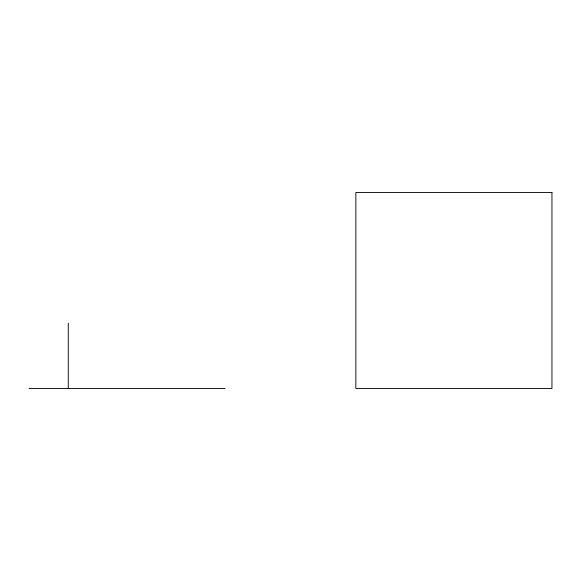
<?xml version="1.0" encoding="UTF-8"?>
<svg xmlns="http://www.w3.org/2000/svg" width="581" height="581" viewBox="0 0 581 581"><rect width="100%" height="100%" fill="white"/><g stroke="black" fill="none" stroke-linecap="round" stroke-linejoin="round"><path stroke-width="0.87" d="M29.05 388.544L225.137 388.544M68.267 323.181L68.267 388.544M551.95 192.456L355.862 192.456L355.862 388.544L551.95 388.544L551.95 192.456"/></g></svg>
